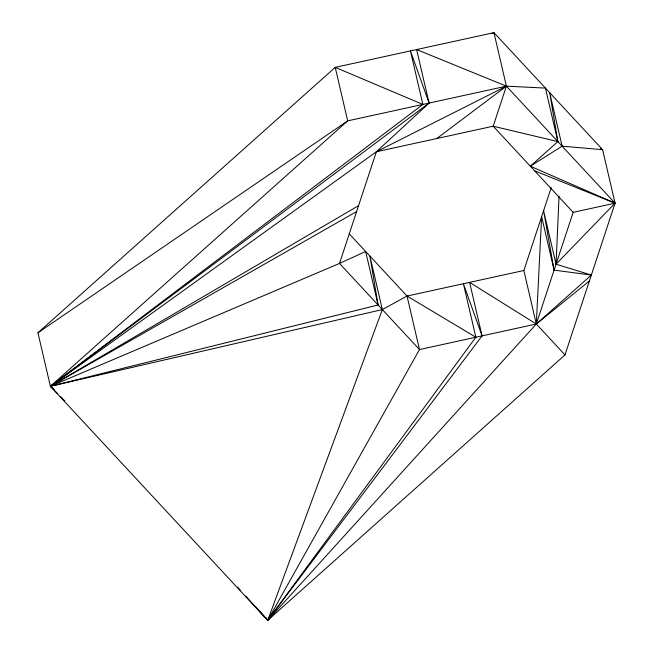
<?xml version="1.0" encoding="UTF-8"?>
<svg xmlns="http://www.w3.org/2000/svg" width="653" height="653" viewBox="0 0 653 653"><rect width="100%" height="100%" fill="white"/><g stroke="black" fill="none" stroke-linecap="round" stroke-linejoin="round"><path stroke-width="0.98" d="M559.05 196.316L556.046 264.196L591.34 275.06L536.309 324.019L267.706 620.35L50.395 386.307L37.939 332.793L335.226 67.357L493.954 32.65L602.605 149.676L615.061 203.181L564.984 354.906L267.706 620.35L245.789 596.148M564.984 354.906L536.309 324.019L541.639 216.625L554.095 270.13L591.34 275.06M554.095 270.13L543.598 210.69L556.046 264.196L615.061 203.181L530.326 166.205L557.882 141.603L545.426 88.09L506.401 86.163L416.63 49.555L429.086 103.068L376.357 151.749L339.503 263.428L50.395 386.307L57.48 393.514M255.584 606.596L267.706 620.35L419.479 349.559L536.309 324.019L523.853 270.513L551.205 187.64M54.191 389.653L50.395 386.307L378.095 304.992L369.892 256.058L382.348 309.571L267.706 620.35L482.061 335.879L469.605 282.374L536.309 324.019L573.163 212.339L615.061 203.181L506.401 86.163L493.954 32.65L492.133 33.564M482.061 335.879L463.401 283.729L475.857 337.234L267.706 620.35L271.77 615.795M356.62 211.572L50.395 386.307L347.682 120.862L506.401 86.163L493.186 126.209L376.357 151.749L50.395 386.307L382.348 309.571L407.031 296.054L523.853 270.513M536.309 324.019L589.381 280.994M50.395 386.307L422.875 104.423L410.427 50.91L429.086 103.068L50.395 386.307L358.579 205.638M436.816 138.534L506.401 86.163L376.357 151.749M37.939 332.793L347.682 120.862L335.226 67.357L422.875 104.423M530.326 166.205L562.127 146.174L602.605 149.676L600.744 148.86M600.736 148.917L602.605 149.676M534.57 170.776L615.061 203.181M349.102 233.668L407.031 296.054L475.857 337.234M60.321 396.395L64.574 400.713M573.163 212.339L493.186 126.209L557.882 141.603L549.679 92.669L562.127 146.174M237.57 587.08L240.312 590.1M266.138 617.771L267.183 619.493M407.031 296.054L419.479 349.559L339.503 263.428L365.647 251.478L378.095 304.992"/></g></svg>
